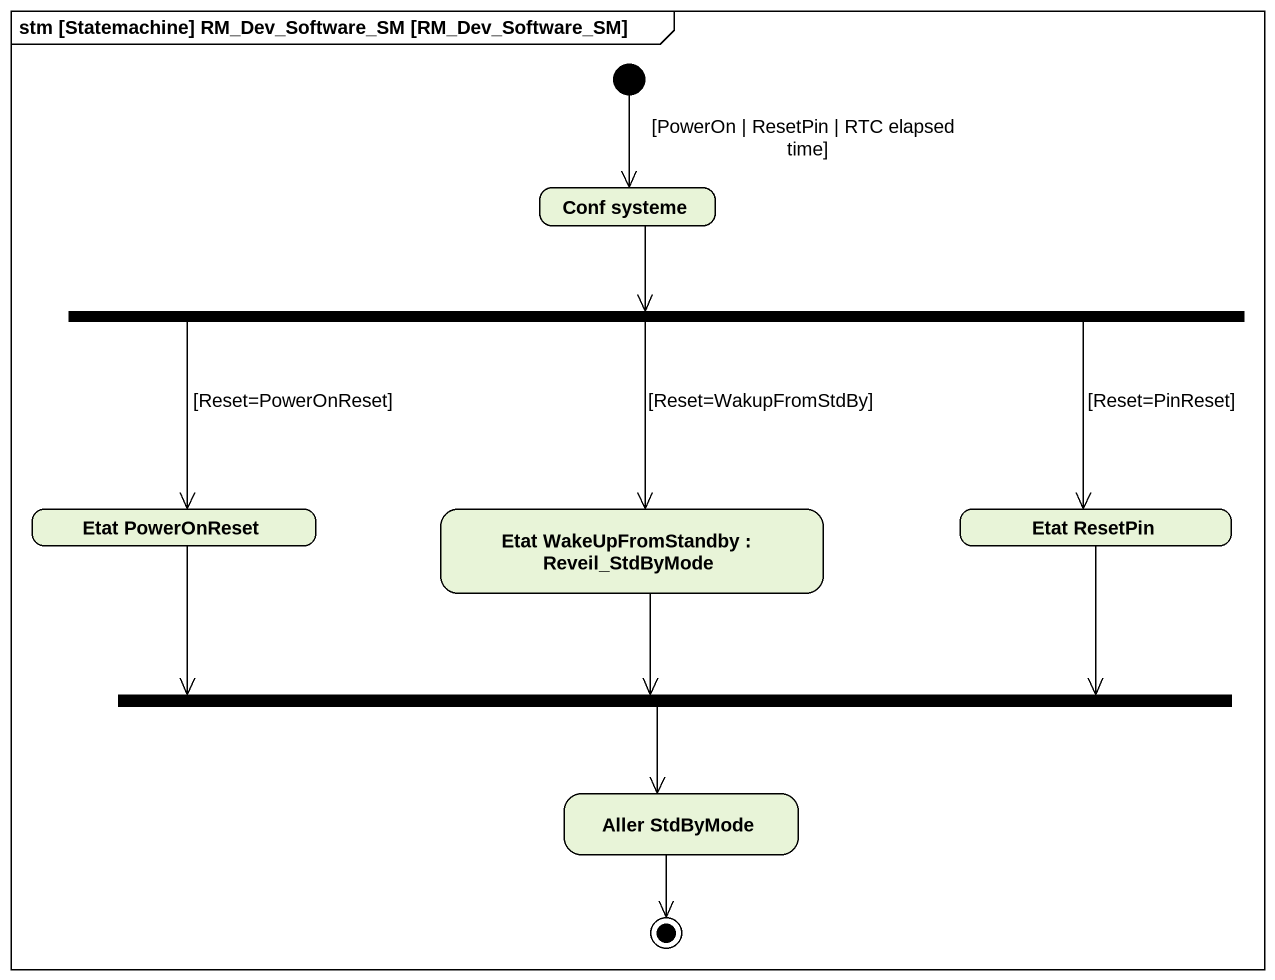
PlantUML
@startuml
mainframe stm [Statemachine] RM_Dev_Software_SM [RM_Dev_Software_SM]
hide empty description
state "Conf systeme" as Conf_systeme
state fork1 <<fork>>
state "Etat PowerOnReset" as Etat_PowerOnReset
state "Etat WakeUpFromStandby : Reveil_StdByMode" as Etat_WakeUpFromStandby
state "Etat ResetPin" as Etat_ResetPin
state fork2 <<join>>
state "Aller StdByMode" as Aller_StdByMode
[*] --> Conf_systeme : [PowerOn | ResetPin | RTC elapsed time]
Conf_systeme --> fork1
fork1 -left-> Etat_PowerOnReset : [Reset=PowerOnReset]
fork1 --> Etat_WakeUpFromStandby : [Reset=WakupFromStdBy]
fork1 -right-> Etat_ResetPin : [Reset=PinReset]
Etat_PowerOnReset -right-> fork2
Etat_WakeUpFromStandby --> fork2
Etat_ResetPin -left-> fork2
fork2 --> Aller_StdByMode
Aller_StdByMode --> [*]
@enduml
